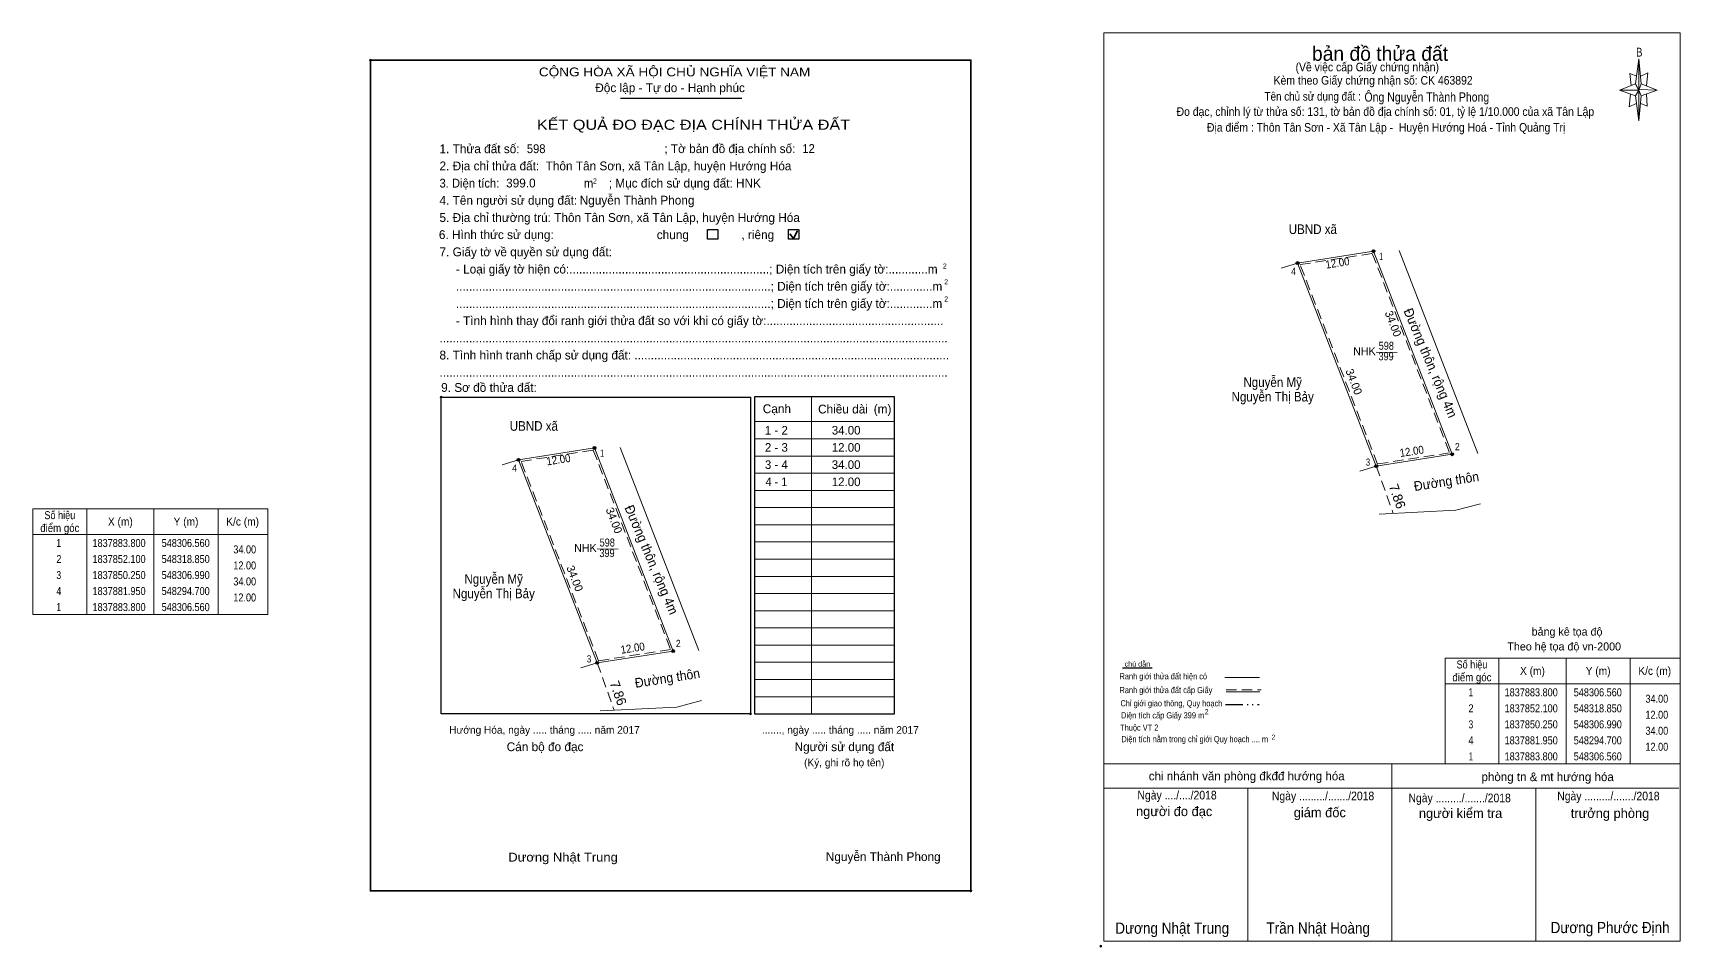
# Model space of a CAD drawing. Header units: metres. Extents: x 548219 to 548877, y 1837806 to 1837949.
# Drawn here: x 548218.9 to 548476.1, y 1837805.9 to 1837948.6 of the extents above; entities that cross this region are included whole.
import ezdxf
from ezdxf.enums import TextEntityAlignment as Align

# ---------------------------------------------------------------- set-up
doc = ezdxf.new("R2010")
doc.units = ezdxf.units.M
doc.header["$LTSCALE"] = 0.54
doc.header["$PDMODE"] = 32
doc.header["$PDSIZE"] = 0.27
doc.linetypes.add('DASH_DOUBLE_DOT', pattern=[9.2, 5, -1.2, 0.3, -1.2, 0.3, -1.2])
doc.linetypes.add('MEDIUM_DASHED', pattern=[4.5, 3, -1.5])
for name, color, linetype, lineweight in [('1', 7, 'Continuous', 13), ('10', 7, 'Continuous', 13), ('11', 7, 'Continuous', 25), ('2', 7, 'Continuous', 35), ('27', 7, 'Continuous', 13), ('4', 7, 'Continuous', 13), ('50', 7, 'Continuous', 25), ('63', 7, 'Continuous', 13), ('8', 7, 'Continuous', 13)]:
    doc.layers.add(name, color=color, linetype=linetype, lineweight=lineweight)
for name, color, linetype in [('13', 7, 'Continuous'), ('36', 7, 'Continuous'), ('48', 7, 'Continuous'), ('52', 7, 'Continuous'), ('6', 7, 'Continuous'), ('9', 7, 'Continuous')]:
    doc.layers.add(name, color=color, linetype=linetype)

msp = doc.modelspace()

# ---------------------------------------------------------------- hatches: boundary and pattern name
at = {"layer": '11'}
for points in [[(548306.7837, 1837883.8, 1), (548306.3363, 1837883.8, 1)], [(548294.9237, 1837881.95, 1), (548294.4763, 1837881.95, 1)], [(548294.9237, 1837881.95, 1), (548294.4763, 1837881.95, 1)], [(548307.2137, 1837850.25, 1), (548306.7663, 1837850.25, 1)], [(548319.0737, 1837852.1, 1), (548318.6263, 1837852.1, 1)]]:
    msp.add_hatch(color=256, dxfattribs=at).paths.add_polyline_path(points)
at = {"layer": '8'}
for points in [[(548428.4437, 1837914.52, 1), (548427.9963, 1837914.52, 1)], [(548416.5837, 1837912.67, 1), (548416.1363, 1837912.67, 1)], [(548416.5837, 1837912.67, 1), (548416.1363, 1837912.67, 1)], [(548428.8737, 1837880.97, 1), (548428.4263, 1837880.97, 1)], [(548440.7337, 1837882.82, 1), (548440.2863, 1837882.82, 1)]]:
    msp.add_hatch(color=256, dxfattribs=at).paths.add_polyline_path(points)

# ---------------------------------------------------------------- linework, layer by layer
at = {"layer": '1', "lineweight": 25}
for p, q in [((548310.63, 1837938.42), (548329.59, 1837938.42)), ((548353.4, 1837891.78), (548331.55, 1837891.78)), ((548353.4, 1837842.29), (548353.4, 1837891.78)), ((548331.55, 1837842.29), (548343.38, 1837842.29)), ((548343.38, 1837842.29), (548353.4, 1837842.29)), ((548353.4, 1837842.29), (548353.4, 1837842.77))]:
    msp.add_line(p, q, dxfattribs=at)
at = {"layer": '1', "lineweight": 35}
for p, q in [((548337.08, 1837917.22), (548337.62, 1837916.52)), ((548337.62, 1837916.52), (548338.26, 1837917.69))]:
    msp.add_line(p, q, dxfattribs=at)
at = {"layer": '1'}
for p, q in [((548331.55, 1837887.92), (548346.57, 1837887.92)), ((548346.57, 1837887.92), (548353.4, 1837887.92)), ((548331.55, 1837885.23), (548343.38, 1837885.23)), ((548343.38, 1837885.23), (548346.57, 1837885.23)), ((548346.57, 1837885.23), (548353.4, 1837885.23)), ((548331.55, 1837882.55), (548343.38, 1837882.55)), ((548343.38, 1837882.55), (548346.57, 1837882.55)), ((548346.57, 1837882.55), (548353.4, 1837882.55)), ((548331.55, 1837879.86), (548343.38, 1837879.86)), ((548343.38, 1837879.86), (548346.57, 1837879.86)), ((548346.57, 1837879.86), (548353.4, 1837879.86)), ((548331.55, 1837877.18), (548343.38, 1837877.18)), ((548343.38, 1837877.18), (548346.57, 1837877.18)), ((548346.57, 1837877.18), (548353.4, 1837877.18)), ((548331.55, 1837874.5), (548343.38, 1837874.5)), ((548343.38, 1837874.5), (548346.57, 1837874.5)), ((548346.57, 1837874.5), (548353.4, 1837874.5)), ((548331.55, 1837871.81), (548343.38, 1837871.81)), ((548343.38, 1837871.81), (548346.57, 1837871.81)), ((548346.57, 1837871.81), (548353.4, 1837871.81)), ((548331.55, 1837869.13), (548343.38, 1837869.13)), ((548343.38, 1837869.13), (548346.57, 1837869.13)), ((548346.57, 1837869.13), (548353.4, 1837869.13)), ((548331.55, 1837866.44), (548343.38, 1837866.44)), ((548343.38, 1837866.44), (548346.57, 1837866.44)), ((548346.57, 1837866.44), (548353.4, 1837866.44)), ((548331.55, 1837863.76), (548343.38, 1837863.76)), ((548343.38, 1837863.76), (548346.57, 1837863.76)), ((548346.57, 1837863.76), (548353.4, 1837863.76)), ((548331.55, 1837861.08), (548343.38, 1837861.08)), ((548343.38, 1837861.08), (548346.57, 1837861.08)), ((548346.57, 1837861.08), (548353.4, 1837861.08)), ((548331.55, 1837858.39), (548343.38, 1837858.39)), ((548343.38, 1837858.39), (548346.57, 1837858.39)), ((548346.57, 1837858.39), (548353.4, 1837858.39)), ((548331.55, 1837855.71), (548343.38, 1837855.71)), ((548343.38, 1837855.71), (548346.57, 1837855.71)), ((548346.57, 1837855.71), (548353.4, 1837855.71)), ((548331.55, 1837853.02), (548343.38, 1837853.02)), ((548343.38, 1837853.02), (548346.57, 1837853.02)), ((548346.57, 1837853.02), (548353.4, 1837853.02)), ((548331.55, 1837850.34), (548343.38, 1837850.34)), ((548343.38, 1837850.34), (548346.57, 1837850.34)), ((548346.57, 1837850.34), (548353.4, 1837850.34)), ((548331.55, 1837847.66), (548343.38, 1837847.66)), ((548343.38, 1837847.66), (548346.57, 1837847.66)), ((548346.57, 1837847.66), (548353.4, 1837847.66)), ((548331.55, 1837844.97), (548343.38, 1837844.97)), ((548343.38, 1837844.97), (548346.57, 1837844.97)), ((548346.57, 1837844.97), (548353.4, 1837844.97))]:
    msp.add_line(p, q, dxfattribs=at)
at = {"layer": '1', "lineweight": 25}
for points in [[(548282.62, 1837886.44), (548282.62, 1837891.76), (548330.93, 1837891.76), (548330.93, 1837886.44)], [(548331.55, 1837891.78), (548331.55, 1837886.44), (548331.55, 1837842.29)], [(548330.93, 1837886.44), (548330.93, 1837842.29), (548282.62, 1837842.29), (548282.62, 1837886.44)]]:
    msp.add_lwpolyline(points, dxfattribs=at)
at = {"layer": '1'}
msp.add_lwpolyline([(548340.43, 1837891.78), (548340.43, 1837886.44), (548340.43, 1837842.29)], dxfattribs=at)
msp.add_lwpolyline([(548306.56, 1837883.8), (548318.85, 1837852.1), (548306.99, 1837850.25), (548294.7, 1837881.95)], close=True, dxfattribs=at)
for p in [(548271.57, 1837944.37), (548282.62, 1837891.76), (548330.93, 1837842.29), (548365.36, 1837814.64)]:
    msp.add_point(p, dxfattribs=at)
at = {"layer": '10'}
msp.add_line((548310.56, 1837883.9), (548322.85, 1837852.2), dxfattribs=at)
at = {"layer": '10', "linetype": 'MEDIUM_DASHED'}
msp.add_line((548306.99, 1837850.25), (548309.64, 1837842.85), dxfattribs=at)
at = {"layer": '10'}
msp.add_lwpolyline([(548294.7, 1837881.95), (548306.56, 1837883.8), (548318.85, 1837852.1), (548306.99, 1837850.25)], close=True, dxfattribs=at)
at = {"layer": '10', "linetype": 'MEDIUM_DASHED'}
msp.add_lwpolyline([(548295.11, 1837881.71), (548306.37, 1837883.47), (548318.44, 1837852.34), (548307.18, 1837850.58)], close=True, dxfattribs=at)
at = {"layer": '10'}
msp.add_lwpolyline([(548307.45, 1837842.74), (548319.43, 1837843.35), (548323.29, 1837844.38)], dxfattribs=at)
at = {"layer": '11'}
for centre in [(548306.56, 1837883.8), (548294.7, 1837881.95), (548294.7, 1837881.95), (548306.99, 1837850.25), (548318.85, 1837852.1)]:
    msp.add_circle(centre, 0.2237, dxfattribs=at)
at = {"layer": '2'}
msp.add_lwpolyline([(548271.57, 1837944.37), (548365.36, 1837944.37), (548365.36, 1837814.64), (548271.57, 1837814.64)], close=True, dxfattribs=at)
at = {"layer": '27'}
for p, q in [((548294.7, 1837881.95), (548292.13, 1837881.17)), ((548306.99, 1837850.25), (548304.42, 1837849.47))]:
    msp.add_line(p, q, dxfattribs=at)
at = {"layer": '4'}
for p, q in [((548469.14, 1837940.67), (548469.64, 1837944.57)), ((548470.04, 1837940.67), (548472.54, 1837939.67)), ((548469.14, 1837938.77), (548466.64, 1837939.67)), ((548470.04, 1837938.77), (548469.64, 1837934.87)), ((548470.94, 1837937.17), (548469.94, 1837937.57)), ((548470.84, 1837939.07), (548470.94, 1837937.17)), ((548405.02, 1837847.96), (548410.4, 1837847.96)), ((548405.22, 1837845.72), (548410.49, 1837845.72)), ((548386.09, 1837834.5), (548476.09, 1837834.5)), ((548386.09, 1837834.5), (548476.09, 1837834.5)), ((548386.09, 1837834.5), (548476.09, 1837834.5)), ((548431.09, 1837806.8), (548431.09, 1837834.5)), ((548386.09, 1837830.7), (548475.89, 1837830.7)), ((548408.59, 1837806.8), (548408.59, 1837830.7)), ((548453.59, 1837806.8), (548453.59, 1837830.7)), ((548476.09, 1837806.8), (548386.09, 1837806.8))]:
    msp.add_line(p, q, dxfattribs=at)
at = {"layer": '4', "lineweight": 25}
msp.add_line((548393.64, 1837849.45), (548389.02, 1837849.45), dxfattribs=at)
at = {"layer": '4', "linetype": 'MEDIUM_DASHED'}
msp.add_line((548405.22, 1837846.04), (548410.66, 1837846.04), dxfattribs=at)
at = {"layer": '4', "linetype": 'DASH_DOUBLE_DOT', "lineweight": 25}
msp.add_line((548405.12, 1837843.75), (548410.36, 1837843.75), dxfattribs=at)
at = {"layer": '4'}
for points in [[(548386.09, 1837948.6), (548476.09, 1837948.6), (548476.09, 1837806.8), (548386.09, 1837806.8)], [(548469.64, 1837944.57), (548470.04, 1837940.67), (548469.64, 1837939.67)], [(548469.64, 1837939.67), (548466.64, 1837939.67), (548469.14, 1837940.67), (548470.04, 1837938.77), (548472.54, 1837939.67), (548469.64, 1837939.77)], [(548469.64, 1837939.67), (548469.64, 1837934.87), (548469.14, 1837938.77)]]:
    msp.add_lwpolyline(points, close=True, dxfattribs=at)
for points in [[(548469.94, 1837941.87), (548471.04, 1837942.37), (548470.84, 1837940.37)], [(548469.64, 1837939.67), (548469.14, 1837940.67), (548466.64, 1837939.67)], [(548469.34, 1837941.87), (548468.24, 1837942.27), (548468.44, 1837940.37)], [(548468.34, 1837939.07), (548468.14, 1837937.07), (548469.24, 1837937.57)], [(548469.64, 1837939.67), (548470.04, 1837938.77), (548472.54, 1837939.67)]]:
    msp.add_lwpolyline(points, dxfattribs=at)
msp.add_point((548385.62, 1837806.02), dxfattribs=at)
at = {"layer": '50'}
for points in [[(548324.2, 1837917.91), (548325.81, 1837917.91), (548325.81, 1837916.41), (548324.2, 1837916.41)], [(548336.87, 1837917.91), (548338.48, 1837917.91), (548338.48, 1837916.41), (548336.87, 1837916.41)]]:
    msp.add_lwpolyline(points, close=True, dxfattribs=at)
at = {"layer": '63'}
for p, q in [((548227.27, 1837874.31), (548227.27, 1837857.81)), ((548237.77, 1837874.31), (548237.77, 1837857.81)), ((548247.77, 1837874.31), (548247.77, 1837857.81)), ((548218.87, 1837870.31), (548255.57, 1837870.31)), ((548306.99, 1837868.05), (548310.25, 1837868.01)), ((548447.79, 1837851), (548447.79, 1837834.5)), ((548458.29, 1837851), (548458.29, 1837834.5)), ((548468.29, 1837851), (548468.29, 1837834.5)), ((548439.39, 1837847), (548476.09, 1837847))]:
    msp.add_line(p, q, dxfattribs=at)
for points in [[(548218.87, 1837874.31), (548255.57, 1837874.31), (548255.57, 1837857.81), (548218.87, 1837857.81)], [(548439.39, 1837851), (548476.09, 1837851), (548476.09, 1837834.5), (548439.39, 1837834.5)]]:
    msp.add_lwpolyline(points, close=True, dxfattribs=at)
at = {"layer": '8'}
for p, q in [((548432.22, 1837914.62), (548444.51, 1837882.92)), ((548416.36, 1837912.67), (548413.79, 1837911.89)), ((548428.65, 1837898.77), (548431.91, 1837898.73)), ((548428.65, 1837880.97), (548426.08, 1837880.19))]:
    msp.add_line(p, q, dxfattribs=at)
at = {"layer": '8', "linetype": 'MEDIUM_DASHED'}
msp.add_line((548428.65, 1837880.97), (548431.3, 1837873.57), dxfattribs=at)
at = {"layer": '8'}
for points in [[(548416.36, 1837912.67), (548428.22, 1837914.52), (548440.51, 1837882.82), (548428.65, 1837880.97)], [(548428.22, 1837914.52), (548440.51, 1837882.82), (548428.65, 1837880.97), (548416.36, 1837912.67)]]:
    msp.add_lwpolyline(points, close=True, dxfattribs=at)
at = {"layer": '8', "linetype": 'MEDIUM_DASHED'}
msp.add_lwpolyline([(548416.77, 1837912.43), (548428.03, 1837914.19), (548440.1, 1837883.06), (548428.84, 1837881.3)], close=True, dxfattribs=at)
at = {"layer": '8'}
msp.add_lwpolyline([(548429.11, 1837873.46), (548441.09, 1837874.07), (548444.95, 1837875.1)], dxfattribs=at)
at = {"layer": '8', "lineweight": 25}
for centre in [(548428.22, 1837914.52), (548416.36, 1837912.67), (548416.36, 1837912.67), (548428.65, 1837880.97), (548440.51, 1837882.82)]:
    msp.add_circle(centre, 0.2237, dxfattribs=at)

# ---------------------------------------------------------------- texts
at = {"layer": '1'}
for s, height, width, p in [('CỘNG HÒA XÃ HỘI CHỦ NGHĨA VIỆT NAM', 1.378, 1.15, (548297.88, 1837941.82)), ('3. Diện tích:', 1.378, 0.95, (548282.36, 1837924.46)), ('m', 1.378, 0.95, (548304.91, 1837924.46)), ('2', 0.7872, 0.9, (548306.33, 1837925.09)), ('2', 0.7872, 0.9, (548360.96, 1837911.81)), ('2', 0.7872, 0.9, (548361.18, 1837909.36)), ('2', 0.7872, 0.9, (548361.18, 1837906.67)), ('Dương Nhật Trung', 1.378, 1.1, (548293.1, 1837819.23))]:
    msp.add_text(s, height=height, dxfattribs=dict(at, width=width)).set_placement(p)
for s, height, p in [('Độc lập - Tự do - Hạnh phúc', 1.378, (548306.69, 1837939.36)), ('1. Thửa đất số:', 1.378, (548282.36, 1837929.83)), ('; Tờ bản đồ địa chính số:', 1.378, (548317.47, 1837929.84)), ('2. Địa chỉ thửa đất:', 1.378, (548282.36, 1837927.15)), ('; Mục đích sử dụng đất: HNK', 1.378, (548308.79, 1837924.46)), ('4. Tên người sử dụng đất:', 1.378, (548282.36, 1837921.78)), ('5. Địa chỉ thường trú: Thôn Tân Sơn, xã Tân Lập, huyện Hướng Hóa', 1.378, (548282.36, 1837919.09)), ('chung                , riêng', 1.378, (548316.29, 1837916.41)), ('7. Giấy tờ về quyền sử dụng đất:', 1.378, (548282.36, 1837913.73)), ('     - Loại giấy tờ hiện có:.............................................................; Diện tích trên giấy tờ:............m', 1.378, (548282.36, 1837911.04)), ('     ................................................................................................; Diện tích trên giấy tờ:.............m', 1.378, (548282.36, 1837908.36)), ('     ................................................................................................; Diện tích trên giấy tờ:.............m', 1.378, (548282.36, 1837905.67)), ('     - Tình hình thay đổi ranh giới thửa đất so với khi có giấy tờ:......................................................', 1.378, (548282.36, 1837902.99)), ('8. Tình hình tranh chấp sử dụng đất: ................................................................................................', 1.378, (548282.36, 1837897.62)), ('...........................................................................................................................................................', 1.378, (548282.36, 1837900.31)), ('...........................................................................................................................................................', 1.378, (548282.36, 1837894.94)), ('9. Sơ đồ thửa đất:', 1.378, (548282.62, 1837892.56)), ('Cạnh', 1.378, (548332.84, 1837889.24)), ('Chiều dài', 1.378, (548341.48, 1837889.19)), ('(m)', 1.378, (548350.17, 1837889.21)), ('Hướng Hóa, ngày ..... tháng ..... năm 2017', 1.181, (548283.88, 1837839.2)), ('......., ngày ..... tháng ..... năm 2017', 1.181, (548332.71, 1837839.2)), ('Cán bộ đo đạc', 1.378, (548292.85, 1837836.47)), ('Người sử dụng đất', 1.378, (548337.81, 1837836.47)), ('(Ký, ghi rõ họ tên)', 1.181, (548339.29, 1837834.1))]:
    msp.add_text(s, height=height, dxfattribs=at).set_placement(p)
for s, height, width, p in [('KẾT QUẢ ĐO ĐẠC ĐỊA CHÍNH THỬA ĐẤT', 1.575, 1.2, (548322.025, 1837933.48)), ('399', 1.25, 0.85, (548308.52, 1837866.77)), ('598', 1.25, 0.85, (548308.555, 1837868.42))]:
    msp.add_text(s, height=height, dxfattribs=dict(at, width=width)).set_placement(p, align=Align.CENTER)
msp.add_text('NHK', height=1.25, dxfattribs=at).set_placement((548305.145, 1837867.57), align=Align.CENTER)
at = {"layer": '10'}
msp.add_text('7.86', height=1.5, rotation=289.688, dxfattribs=at).set_placement((548308.91, 1837847.12))
at = {"layer": '10', "width": 0.95}
msp.add_text('Đường thôn', height=1.5, rotation=8.866, dxfattribs=at).set_placement((548312.99, 1837846.35))
at = {"layer": '13', "width": 0.95}
msp.add_text('Đường thôn, rộng 4m', height=1.5, rotation=292.889, dxfattribs=at).set_placement((548314.7764, 1837866.0617), align=Align.CENTER)
at = {"layer": '36', "width": 0.9}
for s, p in [('UBND xã', (548297.09, 1837886.49)), ('Nguyễn Mỹ', (548290.815, 1837862.6)), ('Nguyễn Thị Bảy', (548290.825, 1837860.34))]:
    msp.add_text(s, height=1.5, dxfattribs=at).set_placement(p, align=Align.CENTER)
at = {"layer": '4'}
for s, height, p in [('bản đồ thửa đất', 2.25, (548429.235, 1837944.25)), ('bảng kê tọa độ', 1.25, (548458.445, 1837854.51)), ('Theo hệ tọa độ vn-2000', 1.25, (548457.995, 1837852.19)), ('chi nhánh văn phòng đkđđ hướng hóa', 1.35, (548408.42, 1837831.91)), ('phòng tn & mt hướng hóa', 1.35, (548455.415, 1837831.79)), ('người đo đạc', 1.5, (548397.085, 1837826.33)), ('giám đốc', 1.5, (548419.835, 1837826.15)), ('người kiểm tra', 1.5, (548441.815, 1837826.03)), ('trưởng phòng', 1.5, (548465.155, 1837826.03))]:
    msp.add_text(s, height=height, dxfattribs=at).set_placement(p, align=Align.CENTER)
for s, height, width, p in [('B', 1.378, 0.8, (548469.72, 1837944.91)), ('(Về việc cấp Giấy chứng nhận)', 1.35, 0.9, (548427.245, 1837942.61)), ('Kèm theo Giấy chứng nhận số: CK 463892', 1.35, 0.9, (548428.16, 1837940.53)), ('Tên chủ sử dụng đất :', 1.35, 0.85, (548418.715, 1837938.03)), ('Đo đạc, chỉnh lý từ thửa số: 131, tờ bản đồ địa chính số: 01, tỷ lệ 1/10.000 của xã Tân Lập', 1.35, 0.9, (548430.07, 1837935.65)), ('Địa điểm : Thôn Tân Sơn - Xã Tân Lập -  Huyện Hướng Hoá - Tỉnh Quảng Trị ', 1.35, 0.9, (548430.415, 1837933.18)), ('chú dẫn', 0.7999, 1.05, (548391.34, 1837849.68)), ('Ranh giới thửa đất hiện có ', 0.96, 0.9, (548395.545, 1837847.68)), ('Ranh giới thửa đất cấp Giấy', 0.96, 0.9, (548395.8, 1837845.53)), ('Chỉ giới giao thông, Quy hoạch', 0.96, 0.9, (548396.66, 1837843.46)), ('Diện tích cấp Giấy 399 m', 0.96, 0.9, (548395.29, 1837841.58)), ('2', 0.8, 0.8, (548402.16, 1837842.24)), ('Thuộc VT 2', 0.96, 0.9, (548391.635, 1837839.67)), ('Diện tích nằm trong chỉ giới Quy hoạch .... m', 0.96, 0.9, (548400.305, 1837837.87)), ('2', 0.8, 0.8, (548412.59, 1837838.25)), ('Ngày ..../..../2018', 1.35, 0.9, (548397.54, 1837828.93)), ('Ngày ........./......./2018', 1.35, 0.9, (548420.34, 1837828.8)), ('Ngày ........./......./2018', 1.35, 0.9, (548441.67, 1837828.49)), ('Ngày ........./......./2018', 1.35, 0.9, (548464.9, 1837828.79)), ('Dương Nhật Trung', 1.75, 0.9, (548396.785, 1837807.96)), ('Trần Nhật Hoàng', 1.75, 0.9, (548419.58, 1837807.97)), ('Dương Phước Định', 1.75, 0.9, (548465.165, 1837808.06))]:
    msp.add_text(s, height=height, dxfattribs=dict(at, width=width)).set_placement(p, align=Align.CENTER)
at = {"layer": '4', "width": 0.85}
msp.add_text('Ông Nguyễn Thành Phong', height=1.44, dxfattribs=at).set_placement((548426.81, 1837937.88))
at = {"layer": '48'}
msp.add_text('6. Hình thức sử dụng:', height=1.378, dxfattribs=at).set_placement((548282.26, 1837916.42))
at = {"layer": '52'}
for s, p in [('1 - 2', (548334.97, 1837885.9)), ('34.00', (548345.86, 1837885.9)), ('2 - 3', (548334.97, 1837883.22)), ('12.00', (548345.86, 1837883.22)), ('3 - 4', (548334.97, 1837880.53)), ('34.00', (548345.86, 1837880.53)), ('12.00', (548345.86, 1837877.85))]:
    msp.add_text(s, height=1.342, dxfattribs=at).set_placement(p, align=Align.CENTER)
at = {"layer": '52', "width": 0.95}
msp.add_text('4 - 1', height=1.342, dxfattribs=at).set_placement((548334.975, 1837877.85), align=Align.CENTER)
at = {"layer": '6', "width": 0.95}
for s, p in [('598', (548296, 1837929.84)), ('12', (548339.02, 1837929.86))]:
    msp.add_text(s, height=1.378, dxfattribs=at).set_placement(p)
at = {"layer": '6'}
for s, p in [('Thôn Tân Sơn, xã Tân Lập, huyện Hướng Hóa', (548298.94, 1837927.15)), ('399.0', (548292.76, 1837924.48)), ('Nguyễn Thành Phong', (548304.25, 1837921.8)), ('Nguyễn Thành Phong', (548342.69, 1837819.31))]:
    msp.add_text(s, height=1.378, dxfattribs=at).set_placement(p)
at = {"layer": '63', "width": 0.9}
for p in [(548301.0287, 1837881.3646), (548312.6287, 1837851.9546)]:
    msp.add_text('12.00', height=1.25, rotation=8.866, dxfattribs=at).set_placement(p, align=Align.CENTER)
at = {"layer": '63'}
for s, width, p in [('Số hiệu', 0.85, (548223.07, 1837872.69)), ('X (m)', 0.95, (548232.52, 1837871.69)), ('Y (m)', 0.95, (548242.775, 1837871.69)), ('K/c (m)', 0.95, (548251.615, 1837871.69)), ('điểm góc', 0.9, (548223.07, 1837870.69)), (' 1', 0.75, (548222.72, 1837868.34)), ('1837883.800', 0.85, (548232.32, 1837868.34)), ('548306.560', 0.85, (548242.72, 1837868.34)), (' 2', 0.85, (548222.725, 1837865.84)), ('1837852.100', 0.85, (548232.32, 1837865.84)), ('548318.850', 0.85, (548242.72, 1837865.84)), (' 3', 0.8, (548222.715, 1837863.34)), ('1837850.250', 0.85, (548232.32, 1837863.34)), ('548306.990', 0.85, (548242.72, 1837863.34)), (' 4', 0.85, (548222.72, 1837860.84)), ('1837881.950', 0.85, (548232.32, 1837860.84)), ('548294.700', 0.85, (548242.72, 1837860.84)), (' 1', 0.75, (548222.72, 1837858.34)), ('1837883.800', 0.85, (548232.32, 1837858.34)), ('548306.560', 0.85, (548242.72, 1837858.34)), ('Số hiệu', 0.85, (548443.59, 1837849.38)), ('điểm góc', 0.9, (548443.59, 1837847.38)), ('X (m)', 0.95, (548453.04, 1837848.38)), ('Y (m)', 0.95, (548463.295, 1837848.38)), ('K/c (m)', 0.95, (548472.135, 1837848.38)), (' 1', 0.75, (548443.24, 1837845.03)), ('1837883.800', 0.85, (548452.84, 1837845.03)), ('548306.560', 0.85, (548463.24, 1837845.03)), (' 2', 0.85, (548443.245, 1837842.53)), ('1837852.100', 0.85, (548452.84, 1837842.53)), ('548318.850', 0.85, (548463.24, 1837842.53)), (' 3', 0.8, (548443.235, 1837840.03)), ('1837850.250', 0.85, (548452.84, 1837840.03)), ('548306.990', 0.85, (548463.24, 1837840.03)), (' 4', 0.85, (548443.24, 1837837.53)), ('1837881.950', 0.85, (548452.84, 1837837.53)), ('548294.700', 0.85, (548463.24, 1837837.53)), (' 1', 0.75, (548443.24, 1837835.03)), ('1837883.800', 0.85, (548452.84, 1837835.03)), ('548306.560', 0.85, (548463.24, 1837835.03))]:
    msp.add_text(s, height=1.25, dxfattribs=dict(at, width=width)).set_placement(p, align=Align.CENTER)
for p in [(548309.044, 1837872.2609), (548302.914, 1837863.2009)]:
    msp.add_text('34.00', height=1.25, rotation=291.191, dxfattribs=at).set_placement(p, align=Align.CENTER)
at = {"layer": '63', "width": 0.85}
for s, p in [('34.00', (548253.72, 1837867.34)), ('12.00', (548253.72, 1837864.84)), ('34.00', (548253.72, 1837862.34)), ('12.00', (548253.72, 1837859.84)), ('34.00', (548474.24, 1837844.03)), ('12.00', (548474.24, 1837841.53)), ('34.00', (548474.24, 1837839.03)), ('12.00', (548474.24, 1837836.53))]:
    msp.add_text(s, height=1.25, dxfattribs=at).set_placement(p, align=Align.RIGHT)
at = {"layer": '8'}
for s, height, width, p in [('UBND xã', 1.5, 0.9, (548418.745, 1837917.21)), ('1', 1.118, 0.75, (548429.4, 1837913.16)), ('4', 1.118, 0.9, (548415.735, 1837910.82)), ('399', 1.25, 0.85, (548430.18, 1837897.49)), ('598', 1.25, 0.85, (548430.215, 1837899.14)), ('Nguyễn Mỹ', 1.5, 0.9, (548412.47, 1837893.32)), ('Nguyễn Thị Bảy', 1.5, 0.9, (548412.475, 1837891.06)), ('2', 1.118, 0.9, (548441.31, 1837883.45)), ('3', 1.118, 0.8, (548427.36, 1837881.04))]:
    msp.add_text(s, height=height, dxfattribs=dict(at, width=width)).set_placement(p, align=Align.CENTER)
for s, height, rotation, width, p in [('12.00', 1.25, 8.866, 0.9, (548422.6887, 1837912.0846)), ('Đường thôn, rộng 4m', 1.5, 292.889, 0.95, (548436.4321, 1837896.7917)), ('12.00', 1.25, 8.866, 0.9, (548434.2887, 1837882.6746))]:
    msp.add_text(s, height=height, rotation=rotation, dxfattribs=dict(at, width=width)).set_placement(p, align=Align.CENTER)
for p in [(548430.704, 1837902.9809), (548424.574, 1837893.9209)]:
    msp.add_text('34.00', height=1.25, rotation=291.191, dxfattribs=at).set_placement(p, align=Align.CENTER)
msp.add_text('NHK', height=1.25, dxfattribs=at).set_placement((548426.805, 1837898.29), align=Align.CENTER)
msp.add_text('7.86', height=1.5, rotation=289.688, dxfattribs=at).set_placement((548430.57, 1837877.84))
at = {"layer": '8', "width": 0.95}
msp.add_text('Đường thôn', height=1.5, rotation=8.866, dxfattribs=at).set_placement((548434.65, 1837877.07))
at = {"layer": '9'}
for s, width, p in [('1', 0.75, (548307.745, 1837882.44)), ('4', 0.95, (548294.08, 1837880.1)), ('2', 0.9, (548319.65, 1837852.73)), ('3', 0.85, (548305.71, 1837850.32))]:
    msp.add_text(s, height=1.118, dxfattribs=dict(at, width=width)).set_placement(p, align=Align.CENTER)

doc.saveas('drawing.dxf')
